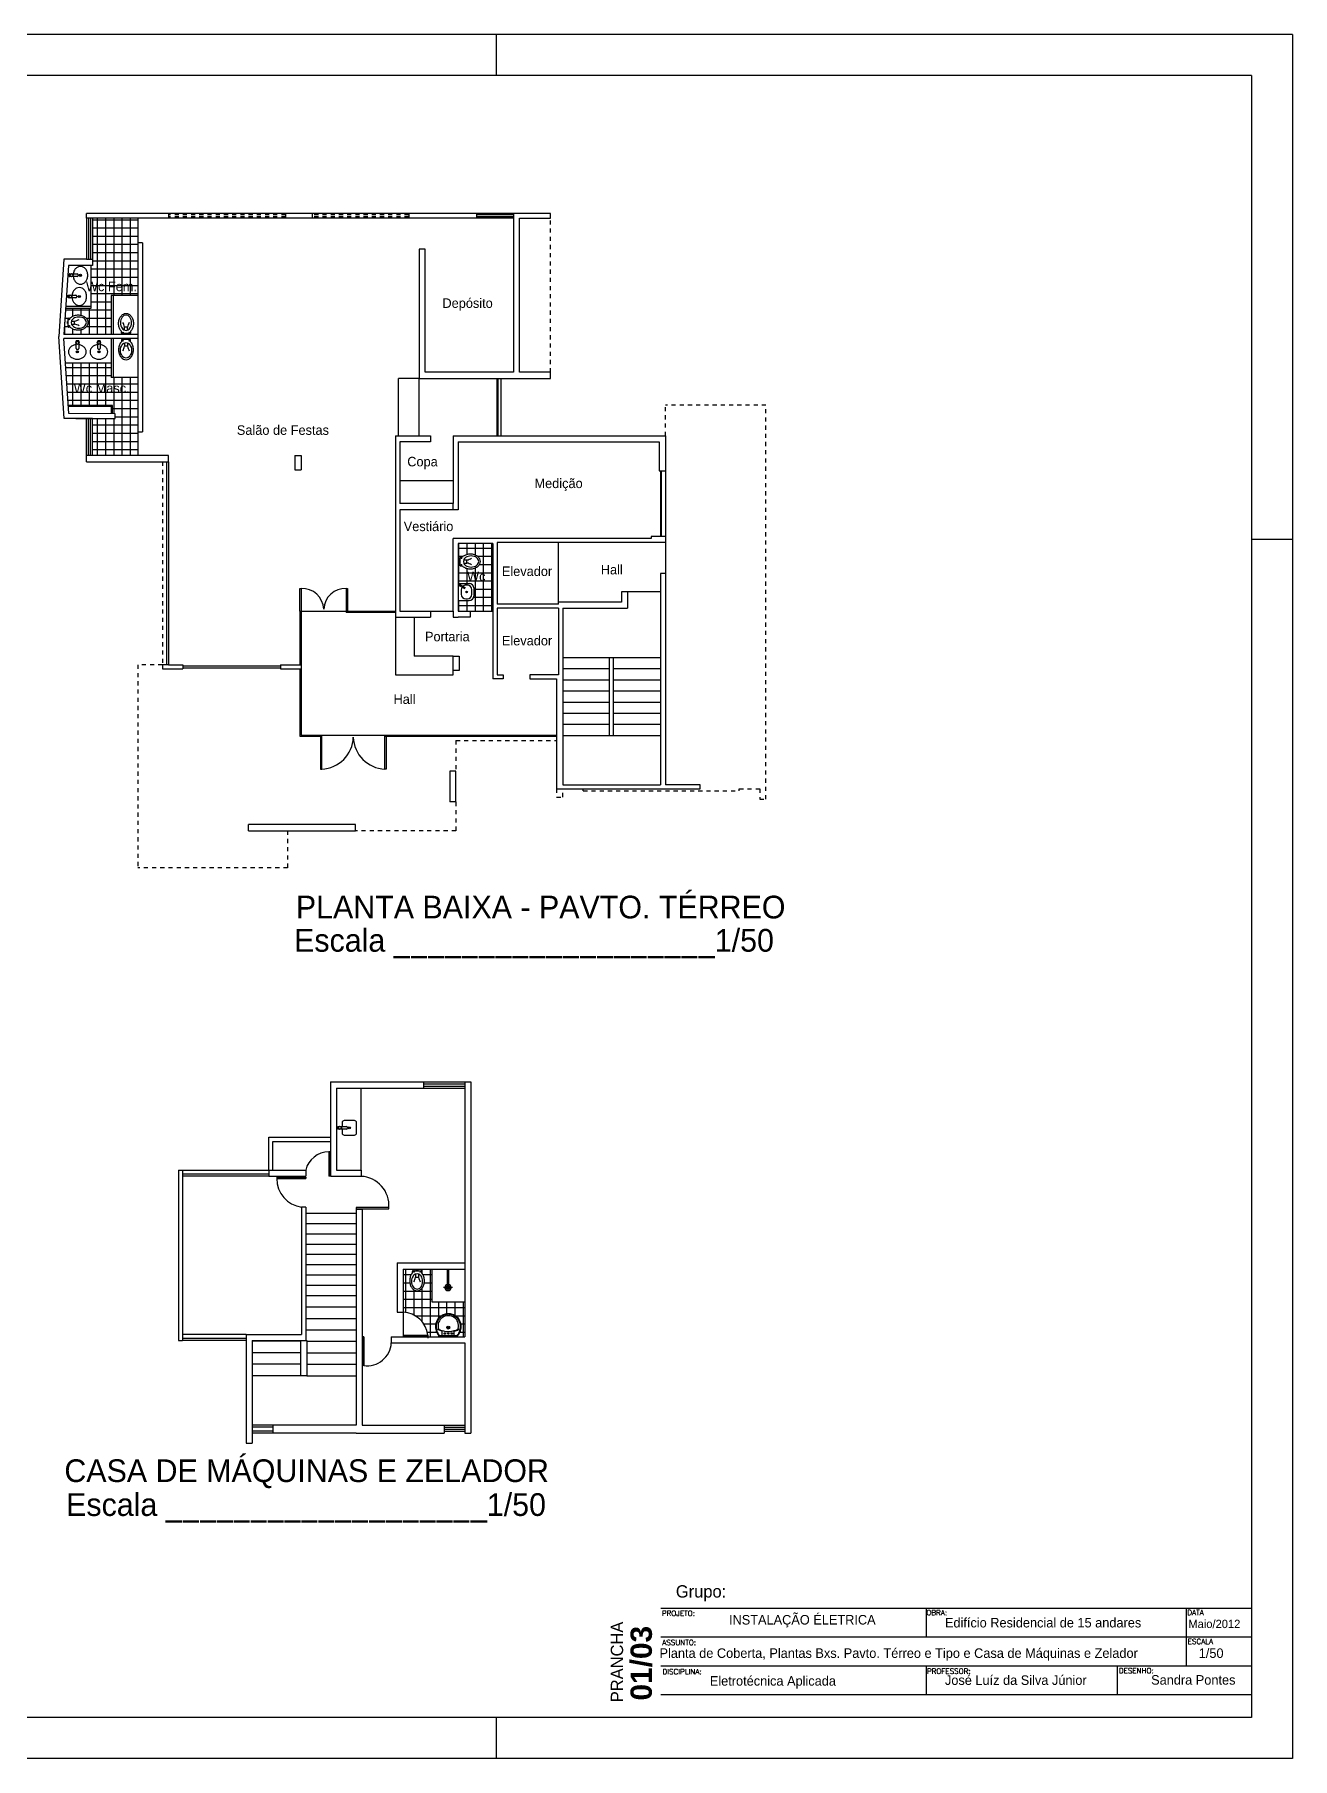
# Model space of a CAD drawing. Header units: millimetres. Extents: x 261 to 1016, y 850 to 1468.
# Drawn here: x 289.46 to 320.1, y 864.31 to 906.31 of the extents above; entities that cross this region are included whole.
import ezdxf

# ---------------------------------------------------------------- set-up
doc = ezdxf.new("R2010")
doc.units = ezdxf.units.MM
doc.linetypes.add('HIDDEN', pattern=[0.375, 0.25, -0.125])
for name, color, linetype in [('Alvenaria', 7, 'Continuous'), ('Esquadrias', 5, 'Continuous'), ('Paredebaix', 4, 'Continuous'), ('Piso', 1, 'Continuous'), ('Projeção', 8, 'HIDDEN'), ('Texto', 2, 'Continuous'), ('VISTAS', 2, 'Continuous')]:
    doc.layers.add(name, color=color, linetype=linetype)
doc.styles.add('BOLD', font='swissbo.ttf', dxfattribs={"height": 0.3})
doc.styles.add('sandra', font='stylu.ttf', dxfattribs={"height": 0.1})
doc.styles.add('STYLE3', font='', dxfattribs={"height": 0.25})
doc.styles.add('STYLE4', font='romans.shx')
doc.styles.get('STYLE3').set_extended_font_data('AvantGarde Bk BT')
pattern_1 = [(0, (0, 0), (0, 0.2), []), (90, (0, 0), (-0.2, 1e-17), [])]

# ---------------------------------------------------------------- blocks, each defined once
blk = doc.blocks.new('Chuv')
at = {"ltscale": 0.05}
for p, q in [((-0.11, 0.446), (0.116, 0.446)), ((-0.011, 0), (-0.011, 0.446)), ((0.003, 0.446), (0.003, 0.541)), ((0.016, 0.446), (0.016, 0))]:
    blk.add_line(p, q, dxfattribs=at)
for radius, start, end in [(0.076, 279.9358, 260.0642), (0.0459, 286.6015, 253.3985)]:
    blk.add_arc((0.003, 0.446), radius, start, end, dxfattribs=at)
blk = doc.blocks.new('Cuba04')
for p, q in [((0, 0.215), (0, 0)), ((0, 0), (0, -0.215)), ((0.015, 0.209), (0.015, 0)), ((0.015, 0), (0.015, -0.209))]:
    blk.add_line(p, q)
for points in [[(0.014, 0.209, 0.312247), (0.01, 0.211), (0.004, 0.211, 0.360966), (0.001, 0.209, 0.360966)], [(0.015, 0.153, 0.367407), (0.023, 0.146), (0.116, 0.146, 0.311092), (0.125, 0.152, -0.050109), (0.162, 0.247, -0.067138), (0.171, 0.259, -0.666643), (0.175, 0.258, -0.121666), (0.172, 0.245, 0.028058), (0.162, 0.223)], [(0.014, -0.209, -0.312247), (0.01, -0.211), (0.004, -0.211, -0.360966), (0.001, -0.209, -0.360966)], [(0.015, -0.153, -0.367407), (0.023, -0.146), (0.116, -0.146, -0.311092), (0.125, -0.152, 0.050109), (0.162, -0.247, 0.067138), (0.171, -0.259, 0.666643), (0.175, -0.258, 0.121666), (0.172, -0.245, -0.028058), (0.162, -0.223)]]:
    blk.add_lwpolyline(points, format="xyb")
at = {"linetype": 'HIDDEN'}
for centre in [(0.064, 0.085), (0.064, -0.085)]:
    blk.add_circle(centre, 0.0175, dxfattribs=at)
for centre, radius in [((0.064, 0), 0.0175), ((0.209, 0), 0.035), ((0.209, 0), 0.0225)]:
    blk.add_circle(centre, radius)
for centre, radius, start, end in [((0.014, 0.215), 0.0139, 129.795, 181.3171), ((0.242, -0.046), 0.36, 127.6904, 131.0859), ((0.029, 0.209), 0.0131, 122.708, 181.5236), ((0.242, -0.046), 0.36, 115.1787, 127.6904), ((0.242, -0.046), 0.345, 115.1843, 129.6394), ((0.237, -0.038), 0.351, 88.045, 114.919), ((0.237, -0.038), 0.336, 88.0537, 114.9132), ((0.607, 0.005), 0.493, 166.5423, 180.6201), ((0.607, -0.005), 0.493, 179.3799, 193.4577), ((0.65, 0.006), 0.534, 155.9584, 167.6707), ((0.191, 0.211), 0.0317, 102.0799, 156.7757), ((0.249, 0), 0.251, 66.6646, 104.9655), ((0.236, 0.004), 0.309, 39.318, 87.6532), ((0.236, 0.004), 0.294, 83.0697, 87.6432), ((0.23, -0.006), 0.304, 19.3169, 82.2893), ((0.247, -0.003), 0.254, 37.5645, 66.5271), ((0.251, 0.001), 0.249, 359.7398, 37.3561), ((0.23, -0.006), 0.319, 19.3052, 40.0611), ((0.24, 0), 0.293, 359.9071, 18.8196), ((0.24, 0), 0.308, 359.9071, 18.8317), ((0.24, 0), 0.308, 341.1683, 0.0929), ((0.014, -0.215), 0.0139, 178.6829, 230.205), ((0.242, 0.046), 0.36, 228.9141, 232.3096), ((0.029, -0.209), 0.0131, 178.4764, 237.292), ((0.242, 0.046), 0.345, 230.3606, 244.8157), ((0.242, 0.046), 0.36, 232.3096, 244.8213), ((0.237, 0.038), 0.351, 245.081, 271.955), ((0.237, 0.038), 0.336, 245.0868, 271.9463), ((0.65, -0.006), 0.534, 192.3293, 204.0416), ((0.191, -0.211), 0.0317, 203.2243, 257.9201), ((0.249, 0), 0.251, 255.0345, 293.3354), ((0.236, -0.004), 0.309, 272.3468, 320.682), ((0.236, -0.004), 0.294, 272.3568, 276.9303), ((0.23, 0.006), 0.304, 277.7107, 340.6831), ((0.247, 0.003), 0.254, 293.4729, 322.4355), ((0.251, -0.001), 0.249, 322.6439, 0.2602), ((0.23, 0.006), 0.319, 319.9389, 340.6948), ((0.24, 0), 0.293, 341.1804, 0.0929)]:
    blk.add_arc(centre, radius, start, end)
blk = doc.blocks.new('CUB1INOX')
for p, q in [((-0.195, 0.436), (-0.195, 0.186)), ((0.105, 0.486), (-0.145, 0.486)), ((0.155, 0.186), (0.155, 0.436)), ((-0.145, 0.136), (-0.052, 0.136)), ((-0.052, 0.106), (-0.052, 0.24)), ((-0.052, 0.032), (-0.052, 0.056)), ((0.008, 0.027), (-0.047, 0.027)), ((-0.026, 0.265), (-0.014, 0.265)), ((0.012, 0.24), (0.012, 0.106)), ((0.012, 0.136), (0.105, 0.136)), ((0.012, 0.056), (0.012, 0.032))]:
    blk.add_line(p, q)
for centre, radius in [((-0.02, 0.081), 0.0405), ((-0.02, 0.081), 0.032), ((-0.02, 0.311), 0.0271), ((-0.02, 0.311), 0.0171)]:
    blk.add_circle(centre, radius)
for centre, radius, start, end in [((-0.145, 0.436), 0.05, 90, 180), ((0.105, 0.436), 0.05, 0, 90), ((-0.145, 0.186), 0.05, 180, 270), ((-0.026, 0.24), 0.0257, 90, 180), ((-0.047, 0.032), 0.00428, 180, 270), ((-0.014, 0.24), 0.0257, 0, 90), ((0.008, 0.032), 0.00428, 270, 360), ((0.105, 0.186), 0.05, 270, 0)]:
    blk.add_arc(centre, radius, start, end)
blk = doc.blocks.new('Cuba')
for p, q in [((-0.034, -0.194), (-0.034, -0.083)), ((-0.034, -0.268), (-0.034, -0.244)), ((0.026, -0.273), (-0.029, -0.273)), ((-0.008, -0.057), (0.004, -0.057)), ((0.03, -0.083), (0.03, -0.194)), ((0.03, -0.244), (0.03, -0.268))]:
    blk.add_line(p, q)
for points in [[(0, 0.178, 0.081879), (-0.085, 0.164, 0.089991), (-0.154, 0.126, 0.104481), (-0.201, 0.066, 0.117689), (-0.217, 0, 0.117689), (-0.201, -0.066, 0.104481), (-0.154, -0.126, 0.089991), (-0.085, -0.164, 0.049962), (-0.034, -0.176, 0.081879)], [(0.03, -0.176, 0.053364), (0.085, -0.164, 0.089991), (0.154, -0.126, 0.104481), (0.201, -0.066, 0.117689), (0.217, 0, 0.117689), (0.201, 0.066, 0.104481), (0.154, 0.126, 0.089991), (0.085, 0.164, 0.081879), (0, 0.178, 0.081879)]]:
    blk.add_lwpolyline(points, format="xyb")
for centre, radius in [((0, 0), 0.0271), ((0, 0), 0.0171), ((-0.002, -0.219), 0.0405), ((-0.002, -0.219), 0.032)]:
    blk.add_circle(centre, radius)
for centre, radius, start, end in [((-0.008, -0.083), 0.0257, 90, 180), ((-0.029, -0.268), 0.00428, 180, 270), ((0.004, -0.083), 0.0257, 0, 90), ((0.026, -0.268), 0.00428, 270, 360)]:
    blk.add_arc(centre, radius, start, end)
blk = doc.blocks.new('cuba2')
for p, q in [((0, 0), (0, -0.257)), ((0, 0), (0.421, 0)), ((0.421, 0), (0.421, -0.257)), ((0.044, -0.176), (0.044, -0.214)), ((0.31, -0.368), (0.111, -0.368)), ((0.267, -0.065), (0.156, -0.065)), ((0.156, -0.325), (0.267, -0.325)), ((0.363, -0.032), (0.294, -0.143)), ((0.294, -0.143), (0.319, -0.158)), ((0.295, -0.141), (0.32, -0.157)), ((0.31, -0.117), (0.335, -0.133)), ((0.311, -0.115), (0.336, -0.131)), ((0.388, -0.048), (0.319, -0.158)), ((0.379, -0.214), (0.379, -0.176))]:
    blk.add_line(p, q)
for centre, radius in [((0.211, -0.195), 0.0179), ((0.211, -0.195), 0.0116), ((0.384, -0.028), 0.0103), ((0.384, -0.028), 0.00908)]:
    blk.add_circle(centre, radius)
for centre, radius, start, end in [((0.111, -0.257), 0.111, 180, 270), ((0.156, -0.176), 0.111, 90, 180), ((0.156, -0.214), 0.111, 180, 270), ((0.267, -0.176), 0.111, 55.504, 90), ((0.267, -0.214), 0.111, 270, 0), ((0.31, -0.257), 0.111, 270, 0), ((0.267, -0.176), 0.111, 0, 39.9361), ((0.384, -0.028), 0.0212, 160.1595, 199.8405), ((0.37, -0.007), 0.0147, 244.7598, 281.996), ((0.37, -0.048), 0.0147, 78.004, 115.2402), ((0.384, -0.028), 0.0212, 100.1595, 139.8405), ((0.359, -0.026), 0.0147, 18.004, 55.2402), ((0.359, -0.029), 0.0147, 304.7598, 341.996), ((0.384, -0.028), 0.0212, 220.1595, 259.8405), ((0.384, -0.028), 0.0171, 140.4376, 159.5624), ((0.384, -0.028), 0.0171, 200.4376, 219.5624), ((0.395, -0.006), 0.0147, 184.7598, 221.996), ((0.395, -0.05), 0.0147, 138.004, 175.2402), ((0.384, -0.028), 0.0171, 80.4376, 99.5624), ((0.384, -0.028), 0.0171, 260.4376, 279.5624), ((0.373, -0.006), 0.0147, 318.004, 355.2402), ((0.373, -0.05), 0.0147, 4.7598, 41.996), ((0.384, -0.028), 0.0212, 40.1595, 79.8405), ((0.384, -0.028), 0.0212, 280.1595, 319.8405), ((0.408, -0.026), 0.0147, 124.7598, 161.996), ((0.397, -0.007), 0.0147, 258.004, 295.2402), ((0.397, -0.048), 0.0147, 64.7598, 101.996), ((0.408, -0.029), 0.0147, 198.004, 235.2402), ((0.384, -0.028), 0.0171, 20.4376, 39.5624), ((0.384, -0.028), 0.0171, 320.4376, 339.5624), ((0.384, -0.028), 0.0212, 340.1595, 19.8405)]:
    blk.add_arc(centre, radius, start, end)

msp = doc.modelspace()

# ---------------------------------------------------------------- hatches: boundary and pattern name
at = {"layer": 'Piso'}
h = msp.add_hatch(dxfattribs=at)
h.set_pattern_fill('_USER,_O', color=256, scale=0.2, double=1, pattern_type=0)
h.set_pattern_definition(pattern_1)
h.paths.add_polyline_path([(290.838, 899.684), (290.838, 899.634), (290.221, 899.634), (290.181, 899.004), (291.327, 899.004), (291.327, 899.954), (291.377, 899.954), (291.977, 899.954), (291.977, 901.234), (291.977, 901.834), (290.877, 901.834), (290.877, 900.834), (290.877, 900.684), (290.838, 900.684)])
h.paths.add_polyline_path([(290.699, 899.421, -0.106347), (290.753, 899.359, -0.129052), (290.771, 899.293, -0.129052), (290.753, 899.228, -0.106347), (290.699, 899.166, -0.084756), (290.622, 899.128, -0.073988), (290.526, 899.113, -0.073988), (290.429, 899.128, -0.084756), (290.352, 899.166, -0.035259), (290.332, 899.184, 0.085706), (290.297, 899.182, -0.167003), (290.281, 899.192), (290.281, 899.269), (290.269, 899.269), (290.269, 899.267), (290.267, 899.267), (290.267, 899.293), (290.267, 899.32), (290.269, 899.32), (290.269, 899.318), (290.281, 899.318), (290.281, 899.395, -0.167003), (290.297, 899.405, 0.085706), (290.332, 899.403, -0.035259), (290.352, 899.421, -0.084756), (290.429, 899.459, -0.073988), (290.526, 899.473, -0.073988), (290.622, 899.459, -0.084756)], flags=16)
h.paths.add_polyline_path([(290.675, 899.39, -0.106525), (290.716, 899.343), (290.73, 899.294), (290.716, 899.244, -0.106525), (290.675, 899.198, -0.083995), (290.616, 899.169, -0.072933), (290.542, 899.158, -0.072933), (290.468, 899.169, -0.083995), (290.409, 899.198, -0.106525), (290.368, 899.244), (290.354, 899.294), (290.368, 899.343, -0.106525), (290.409, 899.39, -0.083995), (290.468, 899.419, -0.072933), (290.542, 899.43, -0.072933), (290.616, 899.419, -0.083995)], flags=0)
h.paths.add_polyline_path([(290.298, 899.372, -1), (290.315, 899.372, -1)], flags=0)
h.paths.add_polyline_path([(290.298, 899.215, -1), (290.315, 899.215, -1)], flags=0)
h.paths.add_polyline_path([(290.658, 899.992), (292.083, 899.992), (292.083, 900.35), (290.658, 900.35)], flags=9)
h = msp.add_hatch(dxfattribs=at)
h.set_pattern_fill('_USER,_O', color=256, scale=0.2, double=1, pattern_type=0)
h.set_pattern_definition(pattern_1)
h.paths.add_polyline_path([(291.977, 897.954), (291.377, 897.954), (291.327, 897.954), (291.327, 898.304), (290.219, 898.304), (290.285, 897.275), (291.365, 897.275), (291.365, 897.075), (291.427, 897.074), (291.427, 896.954), (290.877, 896.954), (290.877, 896.054), (291.977, 896.054), (291.977, 896.634)])
h.paths.add_polyline_path([(290.359, 897.512), (291.978, 897.512), (291.978, 897.87), (290.359, 897.87)], flags=9)
h = msp.add_hatch(dxfattribs=at)
h.set_pattern_fill('_USER,_O', color=256, scale=0.2, double=1, pattern_type=0)
h.set_pattern_definition(pattern_1)
h.paths.add_polyline_path([(300.627, 893.914), (299.777, 893.914), (299.777, 892.264), (300.077, 892.264), (300.627, 892.264)])
h.paths.add_polyline_path([(300.16, 892.828), (300.16, 892.63, -0.414214), (300.049, 892.519), (299.792, 892.519), (299.792, 892.94), (300.049, 892.94, -0.414214)], flags=16)
h.paths.add_polyline_path([(300.175, 893.307, -0.073988), (300.078, 893.293, -0.073988), (299.982, 893.307, -0.084756), (299.905, 893.345, -0.035259), (299.884, 893.363, 0.085706), (299.849, 893.361, -0.167003), (299.833, 893.371), (299.833, 893.448), (299.821, 893.448), (299.821, 893.446), (299.82, 893.446), (299.82, 893.473), (299.82, 893.499), (299.821, 893.499), (299.821, 893.497), (299.833, 893.497), (299.833, 893.574, -0.167003), (299.849, 893.584, 0.085706), (299.884, 893.582, -0.035259), (299.905, 893.6, -0.084756), (299.982, 893.638, -0.073988), (300.078, 893.653, -0.073988), (300.175, 893.638, -0.084756), (300.252, 893.6, -0.106347), (300.306, 893.538, -0.129052), (300.323, 893.473, -0.129052), (300.306, 893.407, -0.106347), (300.252, 893.345, -0.084756)], flags=16)
h.paths.add_polyline_path([(300.117, 892.786), (300.117, 892.674, -0.414214), (300.005, 892.563), (299.968, 892.563, -0.414214), (299.857, 892.674), (299.857, 892.786, -0.151664), (299.876, 892.849), (299.824, 892.882, -0.145264), (299.812, 892.882, 0.069298), (299.813, 892.886, -0.083642), (299.809, 892.889, 0.069298), (299.806, 892.886, -0.174892), (299.799, 892.898, 0.069298), (299.803, 892.899, -0.083642), (299.803, 892.905, 0.069298), (299.799, 892.906, -0.174892), (299.806, 892.918, 0.069298), (299.809, 892.915, -0.083642), (299.813, 892.918, 0.069298), (299.812, 892.922, -0.174892), (299.827, 892.922, 0.069298), (299.825, 892.918, -0.083642), (299.83, 892.915, 0.069298), (299.833, 892.918, -0.164614), (299.84, 892.907), (299.897, 892.871, -0.176039), (299.968, 892.897), (300.005, 892.897, -0.414214)], flags=0)
h.paths.add_polyline_path([(300.169, 893.348, -0.072933), (300.095, 893.337, -0.072933), (300.02, 893.348, -0.083995), (299.962, 893.377, -0.106525), (299.92, 893.423), (299.907, 893.473), (299.92, 893.522, -0.106525), (299.962, 893.569, -0.083995), (300.02, 893.598, -0.072933), (300.095, 893.609, -0.072933), (300.169, 893.598, -0.083995), (300.227, 893.569, -0.106525), (300.269, 893.522), (300.282, 893.473), (300.269, 893.423, -0.106525), (300.227, 893.377, -0.083995)], flags=0)
h.paths.add_polyline_path([(300.005, 892.729, -1), (299.969, 892.729, -1)], flags=0)
h.paths.add_polyline_path([(299.998, 892.729, -1), (299.975, 892.729, -1)], flags=0)
h.paths.add_polyline_path([(299.836, 892.899, 0.083642), (299.836, 892.905, 0.094024), (299.832, 892.902, 0.094024)], flags=0)
h.paths.add_polyline_path([(299.83, 892.889, -0.083642), (299.825, 892.886, -0.094024), (299.826, 892.892, -0.094024)], flags=0)
h.paths.add_polyline_path([(299.83, 892.902, -1), (299.809, 892.902, -1)], flags=0)
h.paths.add_polyline_path([(299.851, 893.394, -1), (299.867, 893.394, -1)], flags=0)
h.paths.add_polyline_path([(299.851, 893.551, -1), (299.867, 893.551, -1)], flags=0)
h.paths.add_polyline_path([(299.938, 892.929), (300.519, 892.929), (300.519, 893.287), (299.938, 893.287)], flags=24)
h = msp.add_hatch(dxfattribs=at)
h.set_pattern_fill('_USER,_O', color=256, scale=0.2, double=1, pattern_type=0)
h.set_pattern_definition([(0, (-251.0923, 158.09923), (0, 0.2), []), (90, (-251.0923, 158.09923), (-0.2, 1e-17), [])])
h.paths.add_polyline_path([(299.943, 875.435), (299.143, 875.435), (299.143, 876.235), (298.443, 876.235), (298.443, 875.185, -0.360812), (299.043, 874.625), (299.043, 874.595), (299.043, 874.585), (299.943, 874.585)])
h.paths.add_polyline_path([(299.34, 875.075, -0.090813), (299.44, 875.132, -0.082763), (299.54, 875.149, -0.082763), (299.64, 875.132, -0.090813), (299.74, 875.075, -0.214086), (299.853, 874.849, -0.1178), (299.821, 874.689, -0.054647), (299.78, 874.622, -0.014816), (299.766, 874.605, -0.228673), (299.755, 874.6), (299.54, 874.6), (299.325, 874.6, -0.228673), (299.314, 874.605, -0.014816), (299.301, 874.622, -0.054647), (299.26, 874.689, -0.1178), (299.227, 874.849, -0.214086)], flags=16)
h.paths.add_polyline_path([(299.385, 874.616, 0.07402), (299.387, 874.616)], flags=0)
h.paths.add_polyline_path([(299.445, 875.118, -0.08273), (299.54, 875.134, -0.08273), (299.635, 875.118, -0.281899), (299.836, 874.871, -0.019958), (299.838, 874.848, -0.117736), (299.807, 874.695, -0.063156), (299.761, 874.622, -0.262418), (299.749, 874.616), (299.696, 874.616, -0.462622), (299.686, 874.624), (299.686, 874.715, -0.359668), (299.694, 874.725, 0.049485), (299.788, 874.762, 0.067138), (299.8, 874.771, 0.666643), (299.798, 874.775, 0.102391), (299.787, 874.772, -0.030517), (299.764, 874.762, -0.051149), (299.66, 874.728, -0.061504), (299.54, 874.715, -0.061504), (299.42, 874.728, -0.051149), (299.317, 874.762, -0.243292), (299.298, 874.785, -0.168693), (299.31, 874.949, -0.12705), (299.388, 875.049, -0.165622), (299.54, 875.1, -0.165622), (299.692, 875.049, -0.12705), (299.77, 874.949, -0.168693), (299.782, 874.785, -0.243292), (299.764, 874.762, 0.028058), (299.785, 874.772, -0.121252), (299.798, 874.775, -0.721579), (299.799, 874.77, -0.068983), (299.787, 874.762, -0.049739), (299.693, 874.725, 0.311092), (299.686, 874.716), (299.686, 874.624, 0.367407), (299.693, 874.616), (299.75, 874.616, 0.182461), (299.758, 874.619, 0.065538), (299.807, 874.695, 0.117736), (299.838, 874.848, 0.019958), (299.836, 874.871, 0.281899), (299.635, 875.118, 0.08273), (299.54, 875.134, 0.08273), (299.445, 875.118, 0.281899), (299.244, 874.871, 0.019958), (299.242, 874.848, 0.117736), (299.273, 874.695, 0.065538), (299.322, 874.619, -0.062943), (299.32, 874.622, -0.063156), (299.273, 874.695, -0.117736), (299.242, 874.848, -0.019958), (299.244, 874.871, -0.281899)], flags=0)
h.paths.add_polyline_path([(298.78, 875.705, -0.129052), (298.714, 875.723, -0.106347), (298.652, 875.777, -0.084756), (298.614, 875.854, -0.073988), (298.6, 875.95, -0.073988), (298.614, 876.047, -0.084756), (298.652, 876.124, -0.035259), (298.67, 876.144, 0.085706), (298.668, 876.179, -0.167003), (298.678, 876.195), (298.755, 876.195), (298.755, 876.207), (298.753, 876.207), (298.753, 876.209), (298.78, 876.209), (298.807, 876.209), (298.807, 876.207), (298.804, 876.207), (298.804, 876.195), (298.882, 876.195, -0.167003), (298.891, 876.179, 0.085706), (298.889, 876.144, -0.035259), (298.907, 876.124, -0.084756), (298.945, 876.047, -0.073988), (298.96, 875.95, -0.073988), (298.945, 875.854, -0.084756), (298.907, 875.777, -0.106347), (298.846, 875.723, -0.129052)], flags=16)
h.paths.add_polyline_path([(298.78, 875.746), (298.731, 875.76, -0.106525), (298.684, 875.801, -0.083995), (298.655, 875.86, -0.072933), (298.644, 875.934, -0.072933), (298.655, 876.008, -0.083995), (298.684, 876.067, -0.106525), (298.731, 876.108), (298.78, 876.122), (298.83, 876.108, -0.106525), (298.876, 876.067, -0.083995), (298.905, 876.008, -0.072933), (298.916, 875.934, -0.072933), (298.905, 875.86, -0.083995), (298.876, 875.801, -0.106525), (298.83, 875.76)], flags=0)
h.paths.add_polyline_path([(299.575, 874.81, -1), (299.505, 874.81, -1)], flags=0)
h.paths.add_polyline_path([(299.563, 874.81, -1), (299.518, 874.81, -1)], flags=0)
h.paths.add_polyline_path([(299.332, 874.614, 0.312247), (299.329, 874.61), (299.329, 874.61, -0.333333)], flags=0)
h.paths.add_polyline_path([(299.473, 874.665, -1), (299.438, 874.665, -1)], flags=0)
h.paths.add_polyline_path([(299.558, 874.665, -1), (299.523, 874.665, -1)], flags=0)
h.paths.add_polyline_path([(299.643, 874.665, -1), (299.608, 874.665, -1)], flags=0)
h.paths.add_polyline_path([(298.85, 876.169, -1), (298.866, 876.169, -1)], flags=0)
h.paths.add_polyline_path([(298.693, 876.169, -1), (298.71, 876.169, -1)], flags=0)
h.paths.add_polyline_path([(299.752, 874.61, 0.019099), (299.752, 874.61)], flags=0)

# ---------------------------------------------------------------- linework, layer by layer
at = {"layer": 'Alvenaria'}
for p, q in [((319.099, 905.312), (263.199, 905.312)), ((319.099, 905.312), (319.099, 865.312)), ((292.727, 901.954), (290.727, 901.954)), ((290.727, 901.834), (290.727, 901.954)), ((292.727, 901.834), (290.727, 901.834)), ((295.577, 901.954), (292.727, 901.954)), ((295.577, 901.834), (292.727, 901.834)), ((296.227, 901.954), (295.577, 901.954)), ((296.227, 901.834), (295.577, 901.834)), ((298.577, 901.954), (296.227, 901.954)), ((298.577, 901.834), (296.227, 901.834)), ((300.227, 901.954), (298.577, 901.954)), ((300.227, 901.834), (298.577, 901.834)), ((300.227, 901.954), (300.227, 901.834)), ((302.027, 901.954), (301.127, 901.954)), ((301.127, 901.954), (301.127, 898.084)), ((301.277, 898.084), (301.277, 901.834)), ((301.277, 901.834), (302.027, 901.834)), ((302.027, 901.834), (302.027, 901.954)), ((292.097, 901.234), (291.977, 901.234)), ((291.977, 901.234), (291.977, 896.634)), ((292.097, 901.234), (292.097, 896.634)), ((298.977, 901.084), (298.827, 901.084)), ((298.827, 901.084), (298.827, 897.934)), ((298.977, 898.084), (298.977, 901.084)), ((290.177, 900.834), (290.057, 898.954)), ((290.727, 900.834), (290.177, 900.834)), ((290.288, 900.684), (290.181, 899.004)), ((290.877, 900.684), (290.288, 900.684)), ((290.727, 900.834), (290.877, 900.834)), ((290.877, 900.834), (290.877, 900.684)), ((290.838, 899.684), (290.224, 899.684)), ((290.838, 899.684), (290.838, 899.634)), ((291.327, 899.954), (291.327, 899.004)), ((291.377, 899.954), (291.327, 899.954)), ((291.377, 899.954), (291.377, 899.004)), ((290.838, 899.634), (290.221, 899.634)), ((290.185, 896.954), (290.057, 898.954)), ((291.977, 899.004), (290.181, 899.004)), ((291.977, 898.904), (290.181, 898.904)), ((290.297, 897.082), (290.181, 898.904)), ((291.327, 898.904), (291.327, 897.954)), ((291.377, 898.904), (291.377, 897.954)), ((301.127, 898.084), (298.977, 898.084)), ((302.027, 898.084), (301.277, 898.084)), ((302.027, 897.934), (302.027, 898.084)), ((291.377, 897.954), (291.327, 897.954)), ((298.827, 897.934), (302.027, 897.934)), ((290.727, 896.954), (290.185, 896.954)), ((291.427, 897.074), (290.297, 897.082)), ((290.467, 896.954), (290.877, 896.954)), ((290.877, 896.954), (290.727, 896.954)), ((290.877, 896.954), (291.427, 896.954)), ((291.427, 896.954), (291.427, 897.074)), ((291.977, 896.634), (292.097, 896.634)), ((298.257, 896.534), (299.107, 896.534)), ((298.257, 896.534), (298.257, 892.114)), ((299.107, 896.384), (298.357, 896.384)), ((298.357, 896.384), (298.357, 894.884)), ((299.107, 896.534), (299.107, 896.384)), ((299.657, 896.534), (299.657, 894.884)), ((299.657, 896.534), (304.827, 896.534)), ((299.777, 896.384), (299.777, 894.734)), ((299.777, 896.384), (304.677, 896.384)), ((304.677, 896.384), (304.677, 895.684)), ((304.827, 896.534), (304.827, 895.684)), ((290.727, 895.904), (290.727, 896.054)), ((290.877, 896.054), (290.727, 896.054)), ((290.727, 895.904), (292.727, 895.904)), ((291.977, 896.054), (290.877, 896.054)), ((292.727, 896.054), (291.977, 896.054)), ((292.727, 895.904), (292.727, 896.054)), ((295.807, 896.054), (295.957, 896.054)), ((295.807, 896.054), (295.807, 895.704)), ((295.957, 896.054), (295.957, 895.704)), ((295.807, 895.704), (295.957, 895.704)), ((304.677, 895.684), (304.827, 895.684)), ((299.657, 894.884), (298.357, 894.884)), ((299.777, 894.734), (298.357, 894.734)), ((298.357, 894.734), (298.357, 892.264)), ((299.657, 894.734), (299.657, 894.884)), ((304.477, 894.034), (299.657, 894.034)), ((299.657, 892.264), (299.657, 894.034)), ((299.777, 893.914), (299.777, 892.264)), ((300.627, 893.914), (299.777, 893.914)), ((300.627, 893.914), (300.627, 890.614)), ((304.827, 893.934), (300.727, 893.934)), ((300.727, 893.934), (300.727, 892.434)), ((302.227, 892.484), (302.227, 893.934)), ((304.827, 894.084), (304.477, 894.084)), ((304.477, 894.084), (304.477, 894.034)), ((304.827, 894.084), (304.827, 893.934)), ((304.827, 893.184), (304.707, 893.184)), ((304.707, 893.184), (304.707, 891.584)), ((304.827, 893.184), (304.827, 891.584)), ((303.907, 892.734), (303.757, 892.734)), ((303.757, 892.734), (303.757, 892.484)), ((304.707, 892.734), (303.907, 892.734)), ((303.907, 892.734), (303.907, 892.334)), ((295.927, 892.264), (295.927, 890.954)), ((295.927, 892.264), (295.957, 892.264)), ((295.957, 892.264), (295.957, 892.234)), ((295.957, 892.234), (295.957, 889.244)), ((297.057, 892.264), (297.057, 892.234)), ((297.057, 892.264), (298.257, 892.264)), ((298.257, 892.234), (297.057, 892.234)), ((298.257, 892.114), (299.107, 892.114)), ((298.357, 892.264), (299.107, 892.264)), ((299.107, 892.264), (299.107, 892.114)), ((299.107, 892.264), (299.657, 892.264)), ((299.657, 892.264), (299.657, 892.114)), ((299.657, 892.114), (299.777, 892.114)), ((299.777, 892.264), (300.077, 892.264)), ((300.077, 892.114), (299.777, 892.114)), ((300.077, 892.264), (300.077, 892.114)), ((302.227, 892.434), (300.727, 892.434)), ((302.227, 892.334), (300.727, 892.334)), ((300.727, 892.334), (300.727, 890.714)), ((303.757, 892.484), (302.227, 892.484)), ((302.227, 892.434), (302.227, 892.484)), ((302.227, 892.334), (302.227, 890.714)), ((302.327, 892.334), (303.907, 892.334)), ((302.327, 892.334), (302.327, 888.034)), ((304.707, 891.584), (304.707, 888.034)), ((304.827, 891.584), (304.827, 888.034)), ((292.727, 890.954), (292.577, 890.954)), ((292.577, 890.954), (292.577, 890.854)), ((292.577, 890.854), (293.077, 890.854)), ((292.727, 890.954), (293.077, 890.954)), ((293.077, 890.954), (293.077, 890.854)), ((295.457, 890.954), (295.457, 890.854)), ((295.457, 890.954), (295.957, 890.954)), ((295.457, 890.854), (295.957, 890.854)), ((295.927, 890.854), (295.927, 889.214)), ((299.657, 891.164), (299.807, 891.164)), ((299.657, 890.814), (299.657, 891.164)), ((299.807, 891.164), (299.807, 890.814)), ((302.327, 891.134), (303.467, 891.134)), ((302.327, 890.863), (303.467, 890.863)), ((303.467, 889.234), (303.467, 891.134)), ((303.467, 891.134), (303.567, 891.134)), ((303.567, 889.234), (303.567, 891.134)), ((303.567, 891.134), (304.707, 891.134)), ((303.567, 890.863), (304.707, 890.863)), ((299.807, 890.814), (299.657, 890.814)), ((300.877, 890.614), (300.627, 890.614)), ((300.727, 890.714), (300.877, 890.714)), ((300.877, 890.714), (300.877, 890.614)), ((302.227, 890.714), (301.527, 890.714)), ((301.527, 890.714), (301.527, 890.614)), ((301.527, 890.614), (302.177, 890.614)), ((302.177, 890.614), (302.177, 887.934)), ((302.327, 890.591), (303.467, 890.591)), ((303.567, 890.591), (304.707, 890.591)), ((302.327, 890.32), (303.467, 890.32)), ((302.327, 890.048), (303.467, 890.048)), ((303.567, 890.32), (304.707, 890.32)), ((303.567, 890.048), (304.707, 890.048)), ((302.327, 889.777), (303.467, 889.777)), ((303.567, 889.777), (304.707, 889.777)), ((295.927, 889.214), (296.427, 889.214)), ((295.957, 889.244), (296.427, 889.244)), ((296.427, 889.214), (296.427, 889.244)), ((296.427, 889.244), (296.427, 889.244)), ((298.027, 889.214), (298.027, 889.244)), ((298.027, 889.244), (302.177, 889.244)), ((298.027, 889.214), (302.177, 889.214)), ((302.327, 889.506), (303.467, 889.506)), ((302.327, 889.234), (303.467, 889.234)), ((303.467, 889.234), (303.567, 889.234)), ((303.567, 889.506), (304.707, 889.506)), ((303.567, 889.234), (304.707, 889.234)), ((299.727, 888.364), (299.577, 888.364)), ((299.577, 888.364), (299.577, 887.614)), ((299.727, 887.614), (299.727, 888.364)), ((302.177, 887.934), (305.677, 887.934)), ((302.327, 888.034), (304.707, 888.034)), ((305.677, 888.034), (304.827, 888.034)), ((305.677, 887.934), (305.677, 888.034)), ((299.727, 887.614), (299.577, 887.614)), ((297.277, 887.064), (294.677, 887.064)), ((294.677, 886.914), (294.677, 887.064)), ((297.277, 886.914), (297.277, 887.064)), ((294.677, 886.914), (297.277, 886.914)), ((296.668, 880.795), (296.668, 878.495)), ((296.668, 880.795), (298.943, 880.795)), ((298.943, 880.645), (298.943, 880.795)), ((299.943, 880.795), (299.943, 874.585)), ((299.943, 880.795), (300.093, 880.795)), ((300.093, 880.795), (300.093, 872.235)), ((296.818, 880.645), (296.818, 878.645)), ((296.818, 880.645), (298.943, 880.645)), ((292.968, 878.645), (292.968, 874.495)), ((292.968, 878.645), (293.068, 878.645)), ((293.068, 878.645), (293.068, 874.495)), ((295.168, 878.645), (296.068, 878.645)), ((295.168, 878.645), (295.168, 878.495)), ((296.068, 878.645), (296.068, 878.495)), ((296.818, 878.645), (297.418, 878.645)), ((297.418, 878.645), (297.418, 878.495)), ((295.168, 878.495), (296.068, 878.495)), ((296.668, 878.495), (297.418, 878.495)), ((295.968, 877.745), (295.968, 874.645)), ((296.068, 877.745), (295.968, 877.745)), ((296.068, 877.745), (296.068, 874.495)), ((297.293, 877.695), (297.293, 872.435)), ((297.293, 877.695), (297.443, 877.695)), ((297.443, 877.695), (297.443, 872.435)), ((298.293, 876.385), (299.943, 876.385)), ((298.293, 876.385), (298.293, 875.185)), ((298.443, 876.235), (299.943, 876.235)), ((298.443, 876.235), (298.443, 875.185)), ((298.293, 875.185), (298.443, 875.185)), ((292.968, 874.495), (293.068, 874.495)), ((294.618, 874.645), (295.968, 874.645)), ((294.618, 874.645), (294.618, 871.995)), ((294.768, 874.495), (296.093, 874.495)), ((294.768, 874.495), (294.768, 871.995)), ((295.943, 874.495), (295.943, 873.635)), ((296.093, 874.495), (296.093, 873.635)), ((298.153, 874.585), (298.153, 874.435)), ((298.153, 874.585), (299.943, 874.585)), ((298.153, 874.435), (299.943, 874.435)), ((299.943, 874.435), (299.943, 872.235)), ((296.093, 873.635), (295.943, 873.635)), ((297.293, 872.435), (295.268, 872.435)), ((295.268, 872.435), (295.268, 872.235)), ((297.443, 872.435), (299.443, 872.435)), ((299.443, 872.435), (299.443, 872.235)), ((294.618, 871.995), (294.768, 871.995)), ((297.293, 872.235), (295.268, 872.235)), ((297.293, 872.235), (299.443, 872.235)), ((299.943, 872.235), (300.093, 872.235)), ((319.099, 865.312), (263.199, 865.312))]:
    msp.add_line(p, q, dxfattribs=at)
at = {"layer": 'Esquadrias'}
for p, q in [((290.777, 901.834), (290.777, 900.834)), ((290.827, 901.834), (290.827, 900.834)), ((301.127, 901.919), (300.227, 901.919)), ((301.127, 901.869), (300.227, 901.869)), ((290.777, 896.054), (290.777, 896.954)), ((290.827, 896.054), (290.827, 896.954)), ((295.927, 892.264), (295.927, 892.814)), ((295.927, 892.814), (295.957, 892.814)), ((295.957, 892.814), (295.957, 892.264)), ((297.057, 892.814), (297.057, 892.264)), ((297.057, 892.814), (297.087, 892.814)), ((297.087, 892.814), (297.087, 892.264)), ((296.427, 889.214), (296.427, 888.414)), ((296.457, 889.214), (296.427, 889.214)), ((296.457, 888.414), (296.457, 889.214)), ((297.997, 888.414), (297.997, 889.214)), ((297.997, 889.214), (298.027, 889.214)), ((298.027, 889.214), (298.027, 888.414)), ((296.427, 888.414), (296.457, 888.414)), ((298.027, 888.414), (297.997, 888.414)), ((298.943, 880.745), (299.943, 880.745)), ((297.418, 878.645), (297.418, 880.645)), ((298.943, 880.695), (299.943, 880.695)), ((296.628, 879.095), (296.628, 878.495)), ((296.658, 879.095), (296.628, 879.095)), ((296.658, 879.095), (296.658, 878.495)), ((295.368, 878.475), (296.068, 878.475)), ((295.368, 878.475), (295.368, 878.445)), ((295.368, 878.445), (296.068, 878.445)), ((296.068, 878.475), (296.068, 878.445)), ((296.658, 878.495), (296.628, 878.495)), ((298.093, 877.735), (297.293, 877.735)), ((297.293, 877.735), (297.293, 877.705)), ((297.293, 877.705), (298.093, 877.705)), ((298.093, 877.705), (298.093, 877.735)), ((297.483, 874.585), (297.453, 874.585)), ((297.453, 874.585), (297.453, 873.885)), ((297.483, 874.585), (297.483, 873.885)), ((298.443, 874.625), (298.443, 874.595)), ((298.443, 874.625), (299.043, 874.625)), ((298.443, 874.595), (299.043, 874.595)), ((299.043, 874.625), (299.043, 874.595)), ((297.483, 873.885), (297.453, 873.885)), ((295.268, 872.385), (294.768, 872.385)), ((299.443, 872.385), (299.943, 872.385)), ((295.268, 872.285), (294.768, 872.285)), ((299.443, 872.335), (299.943, 872.335)), ((304.72, 867.973), (311.175, 867.973)), ((311.175, 867.973), (319.099, 867.973)), ((311.175, 867.973), (311.175, 867.273)), ((317.508, 867.973), (317.508, 866.573)), ((304.72, 867.273), (319.099, 867.273)), ((304.72, 866.573), (319.099, 866.573)), ((311.175, 866.573), (311.175, 865.873)), ((315.83, 866.573), (315.83, 865.873)), ((304.72, 865.873), (319.099, 865.873))]:
    msp.add_line(p, q, dxfattribs=at)
at = {"layer": 'Paredebaix'}
for p, q in [((320.099, 906.312), (260.699, 906.312)), ((300.709, 906.312), (300.709, 905.312)), ((320.099, 906.312), (320.099, 864.312)), ((290.727, 901.834), (290.727, 900.834)), ((290.877, 901.834), (290.877, 900.834)), ((301.127, 901.954), (300.227, 901.954)), ((301.127, 901.834), (300.227, 901.834)), ((290.838, 900.684), (290.838, 899.684)), ((290.267, 899.32), (290.269, 899.32)), ((290.267, 899.293), (290.267, 899.32)), ((290.267, 899.267), (290.267, 899.293)), ((290.269, 899.267), (290.267, 899.267)), ((290.269, 899.32), (290.269, 899.293)), ((290.281, 899.318), (290.269, 899.318)), ((290.269, 899.293), (290.269, 899.267)), ((290.281, 899.269), (290.269, 899.269)), ((290.281, 899.192), (290.281, 899.395)), ((290.368, 899.343), (290.354, 899.294)), ((290.354, 899.294), (290.368, 899.244)), ((290.364, 899.331), (290.438, 899.331)), ((290.364, 899.256), (290.438, 899.256)), ((290.438, 899.256), (290.438, 899.331)), ((290.73, 899.294), (290.716, 899.343)), ((290.716, 899.244), (290.73, 899.294)), ((291.668, 899.027), (291.668, 899.015)), ((291.668, 898.877), (291.668, 898.89)), ((291.717, 899.027), (291.717, 899.015)), ((291.717, 898.877), (291.717, 898.89)), ((291.327, 898.304), (290.219, 898.304)), ((300.727, 896.534), (300.727, 897.934)), ((300.757, 896.534), (300.757, 897.934)), ((291.365, 897.275), (290.285, 897.275)), ((291.335, 897.245), (290.285, 897.245)), ((291.335, 897.075), (291.335, 897.245)), ((291.365, 897.075), (291.365, 897.275)), ((290.727, 896.054), (290.727, 896.954)), ((290.877, 896.054), (290.877, 896.954)), ((292.677, 895.904), (292.677, 890.954)), ((292.727, 895.904), (292.727, 890.954)), ((304.707, 895.684), (304.707, 894.084)), ((304.727, 895.684), (304.727, 894.084)), ((299.657, 895.434), (298.357, 895.434)), ((320.099, 894.012), (319.099, 894.012)), ((299.82, 893.499), (299.821, 893.499)), ((299.82, 893.473), (299.82, 893.499)), ((299.82, 893.446), (299.82, 893.473)), ((299.821, 893.446), (299.82, 893.446)), ((299.821, 893.499), (299.821, 893.473)), ((299.834, 893.497), (299.821, 893.497)), ((299.821, 893.473), (299.821, 893.446)), ((299.834, 893.448), (299.821, 893.448)), ((299.833, 893.371), (299.833, 893.574)), ((299.92, 893.522), (299.907, 893.473)), ((299.907, 893.473), (299.92, 893.423)), ((299.917, 893.51), (299.991, 893.51)), ((299.917, 893.435), (299.991, 893.435)), ((299.991, 893.435), (299.991, 893.51)), ((300.282, 893.473), (300.269, 893.522)), ((300.269, 893.423), (300.282, 893.473)), ((298.257, 892.114), (298.257, 890.714)), ((298.707, 892.114), (298.707, 891.164)), ((293.077, 890.931), (295.457, 890.931)), ((293.077, 890.881), (295.457, 890.881)), ((299.657, 891.164), (298.707, 891.164)), ((298.257, 890.714), (299.657, 890.714)), ((299.657, 890.714), (299.657, 890.814)), ((298.943, 880.795), (299.943, 880.795)), ((298.943, 880.645), (299.943, 880.645)), ((298.678, 876.195), (298.882, 876.195)), ((298.78, 876.122), (298.731, 876.108)), ((298.755, 876.195), (298.755, 876.207)), ((298.83, 876.108), (298.78, 876.122)), ((298.804, 876.195), (298.804, 876.207)), ((298.731, 875.76), (298.78, 875.746)), ((298.78, 875.746), (298.83, 875.76)), ((295.268, 872.435), (294.768, 872.435)), ((299.443, 872.435), (299.943, 872.435)), ((295.268, 872.235), (294.768, 872.235)), ((299.443, 872.285), (299.943, 872.285)), ((300.709, 865.312), (300.709, 864.312)), ((320.099, 864.312), (279.349, 864.312))]:
    msp.add_line(p, q, dxfattribs=at)
for points in [[(291.794, 899.027), (291.591, 899.027, -0.167003), (291.581, 899.043, 0.085706), (291.583, 899.078, -0.035259), (291.565, 899.099, -0.084756), (291.527, 899.175, -0.073988), (291.512, 899.272, -0.073988), (291.527, 899.369, -0.084756), (291.565, 899.445, -0.106347), (291.627, 899.5, -0.129052), (291.692, 899.517, -0.129052), (291.758, 899.5, -0.106347), (291.82, 899.445, -0.084756), (291.858, 899.369, -0.073988), (291.872, 899.272, -0.073988), (291.858, 899.175, -0.084756), (291.82, 899.099, -0.035259), (291.802, 899.078, 0.085706), (291.804, 899.043, -0.167003)], [(291.692, 899.476), (291.642, 899.463, 0.106525), (291.596, 899.421, 0.083995), (291.567, 899.362, 0.072933), (291.556, 899.288, 0.072933), (291.567, 899.214, 0.083995), (291.596, 899.156, 0.106525), (291.642, 899.114), (291.692, 899.101), (291.741, 899.114, 0.106525), (291.788, 899.156, 0.083995), (291.817, 899.214, 0.072933), (291.828, 899.288, 0.072933), (291.817, 899.362, 0.083995), (291.788, 899.421, 0.106525), (291.741, 899.463)], [(291.794, 898.878), (291.591, 898.878, 0.167003), (291.581, 898.862, -0.085706), (291.583, 898.827, 0.035259), (291.565, 898.806, 0.084756), (291.527, 898.729, 0.073988), (291.512, 898.633, 0.073988), (291.527, 898.536, 0.084756), (291.565, 898.459, 0.106347), (291.627, 898.405, 0.129052), (291.692, 898.388, 0.129052), (291.758, 898.405, 0.106347), (291.82, 898.459, 0.084756), (291.858, 898.536, 0.073988), (291.872, 898.633, 0.073988), (291.858, 898.729, 0.084756), (291.82, 898.806, 0.035259), (291.802, 898.827, -0.085706), (291.804, 898.862, 0.167003)], [(291.692, 898.429), (291.642, 898.442, -0.106525), (291.596, 898.484, -0.083995), (291.567, 898.542, -0.072933), (291.556, 898.616, -0.072933), (291.567, 898.691, -0.083995), (291.596, 898.749, -0.106525), (291.642, 898.791), (291.692, 898.804), (291.741, 898.791, -0.106525), (291.788, 898.749, -0.083995), (291.817, 898.691, -0.072933), (291.828, 898.616, -0.072933), (291.817, 898.542, -0.083995), (291.788, 898.484, -0.106525), (291.741, 898.442)]]:
    msp.add_lwpolyline(points, format="xyb", close=True, dxfattribs=at)
for points in [[(291.73, 899.185), (291.655, 899.185)], [(291.655, 899.11), (291.655, 899.185)], [(291.73, 899.111), (291.73, 899.185)], [(291.655, 898.794), (291.655, 898.72)], [(291.73, 898.72), (291.655, 898.72)], [(291.73, 898.794), (291.73, 898.72)], [(298.743, 876.112), (298.743, 876.038)], [(298.743, 876.038), (298.817, 876.038)], [(298.817, 876.112), (298.817, 876.038)]]:
    msp.add_lwpolyline(points, dxfattribs=at)
for points in [[(291.665, 899.013), (291.665, 899.015), (291.692, 899.015), (291.719, 899.015), (291.719, 899.013), (291.692, 899.013)], [(291.665, 898.891), (291.665, 898.89), (291.692, 898.89), (291.719, 898.89), (291.719, 898.891), (291.692, 898.891)], [(298.807, 876.209), (298.807, 876.207), (298.78, 876.207), (298.753, 876.207), (298.753, 876.209), (298.78, 876.209)]]:
    msp.add_lwpolyline(points, close=True, dxfattribs=at)
for centre in [(290.307, 899.372), (290.307, 899.215), (291.614, 899.053), (291.614, 898.852), (291.771, 899.053), (291.771, 898.852), (299.859, 893.551), (299.859, 893.394), (298.701, 876.169), (298.858, 876.169)]:
    msp.add_circle(centre, 0.00811, dxfattribs=at)
for centre, radius, start, end in [((290.302, 899.377), 0.0285, 101.5708, 139.4951), ((290.319, 899.505), 0.102, 257.347, 276.9416), ((290.468, 899.263), 0.195, 126.3045, 134.3819), ((290.503, 899.216), 0.254, 106.9261, 126.3045), ((290.496, 899.27), 0.148, 125.8906, 150.2127), ((290.496, 899.318), 0.148, 209.7873, 234.1094), ((290.524, 899.231), 0.195, 106.6854, 125.8906), ((290.526, 899.141), 0.332, 90, 106.9261), ((290.373, 899.694), 0.369, 280.2243, 299.2062), ((290.373, 898.893), 0.369, 60.7938, 79.7757), ((290.542, 899.171), 0.258, 90, 106.6854), ((290.526, 899.141), 0.332, 73.0739, 90), ((290.542, 899.171), 0.258, 73.3146, 90), ((290.56, 899.231), 0.195, 54.1094, 73.3146), ((290.548, 899.216), 0.254, 53.6955, 73.0739), ((290.588, 899.27), 0.148, 29.7873, 54.1094), ((290.588, 899.318), 0.148, 305.8906, 330.2127), ((290.583, 899.263), 0.195, 29.4139, 53.6955), ((290.583, 899.324), 0.195, 306.3045, 330.5861), ((290.637, 899.293), 0.134, 360, 29.4139), ((290.637, 899.293), 0.134, 330.5861, 0), ((291.292, 899.119), 0.369, 10.2243, 29.2062), ((292.093, 899.119), 0.369, 150.7938, 169.7757), ((290.302, 899.21), 0.0285, 220.5049, 258.4292), ((290.319, 899.082), 0.102, 83.0584, 102.653), ((290.468, 899.324), 0.195, 225.6181, 233.6955), ((290.503, 899.371), 0.254, 233.6955, 253.0739), ((290.524, 899.356), 0.195, 234.1094, 253.3146), ((290.526, 899.446), 0.332, 253.0739, 270), ((290.542, 899.416), 0.258, 253.3146, 270), ((290.526, 899.446), 0.332, 270, 286.9261), ((290.542, 899.416), 0.258, 270, 286.6854), ((290.56, 899.356), 0.195, 286.6854, 305.8906), ((290.548, 899.371), 0.254, 286.9261, 306.3045), ((291.292, 898.785), 0.369, 330.7938, 349.7757), ((292.093, 898.785), 0.369, 190.2243, 209.2062), ((299.855, 893.556), 0.0285, 101.5708, 139.4951), ((299.855, 893.389), 0.0285, 220.5049, 258.4292), ((299.872, 893.684), 0.102, 257.347, 276.9416), ((299.872, 893.261), 0.102, 83.0584, 102.653), ((300.021, 893.442), 0.195, 126.3045, 134.3819), ((300.021, 893.503), 0.195, 225.6181, 233.6955), ((300.056, 893.395), 0.254, 106.9261, 126.3045), ((300.056, 893.55), 0.254, 233.6955, 253.0739), ((300.049, 893.449), 0.148, 125.8906, 150.2127), ((300.049, 893.497), 0.148, 209.7873, 234.1094), ((300.077, 893.411), 0.195, 106.6854, 125.8906), ((300.077, 893.535), 0.195, 234.1094, 253.3146), ((300.078, 893.32), 0.332, 90, 106.9261), ((299.925, 893.873), 0.369, 280.2243, 299.2062), ((299.925, 893.072), 0.369, 60.7938, 79.7757), ((300.095, 893.35), 0.258, 90, 106.6854), ((300.095, 893.596), 0.258, 253.3146, 270), ((300.078, 893.32), 0.332, 73.0739, 90), ((300.095, 893.35), 0.258, 73.3146, 90), ((300.095, 893.596), 0.258, 270, 286.6854), ((300.113, 893.411), 0.195, 54.1094, 73.3146), ((300.113, 893.535), 0.195, 286.6854, 305.8906), ((300.101, 893.395), 0.254, 53.6955, 73.0739), ((300.101, 893.55), 0.254, 286.9261, 306.3045), ((300.14, 893.449), 0.148, 29.7873, 54.1094), ((300.14, 893.497), 0.148, 305.8906, 330.2127), ((300.136, 893.442), 0.195, 29.4139, 53.6955), ((300.136, 893.503), 0.195, 306.3045, 330.5861), ((300.189, 893.473), 0.134, 360, 29.4139), ((300.189, 893.473), 0.134, 330.5861, 0), ((300.078, 893.625), 0.332, 253.0739, 270), ((300.078, 893.625), 0.332, 270, 286.9261), ((298.857, 875.973), 0.254, 143.6955, 163.0739), ((298.81, 876.008), 0.195, 135.6181, 143.6955), ((298.696, 876.174), 0.0285, 130.5049, 168.4292), ((298.568, 876.157), 0.102, 353.0584, 12.653), ((298.863, 876.174), 0.0285, 11.5708, 49.4951), ((298.991, 876.157), 0.102, 167.347, 186.9416), ((298.75, 876.008), 0.195, 36.3045, 44.3819), ((298.702, 875.973), 0.254, 16.9261, 36.3045), ((298.932, 875.95), 0.332, 163.0739, 180), ((298.932, 875.95), 0.332, 180, 196.9261), ((298.857, 875.927), 0.254, 196.9261, 216.3045), ((298.903, 875.934), 0.258, 163.3146, 180), ((298.903, 875.934), 0.258, 180, 196.6854), ((298.81, 875.893), 0.195, 216.3045, 240.5861), ((298.842, 875.952), 0.195, 144.1094, 163.3146), ((298.842, 875.916), 0.195, 196.6854, 215.8906), ((298.804, 875.98), 0.148, 119.7873, 144.1094), ((298.804, 875.888), 0.148, 215.8906, 240.2127), ((298.379, 876.103), 0.369, 330.7938, 349.7757), ((298.78, 875.839), 0.134, 240.5861, 270), ((298.78, 875.839), 0.134, 270, 299.4139), ((299.18, 876.103), 0.369, 190.2243, 209.2062), ((298.756, 875.98), 0.148, 35.8906, 60.2127), ((298.756, 875.888), 0.148, 299.7873, 324.1094), ((298.75, 875.893), 0.195, 299.4139, 323.6955), ((298.718, 875.952), 0.195, 16.6854, 35.8906), ((298.718, 875.916), 0.195, 324.1094, 343.3146), ((298.658, 875.934), 0.258, 0, 16.6854), ((298.658, 875.934), 0.258, 343.3146, 0), ((298.702, 875.927), 0.254, 323.6955, 343.0739), ((298.627, 875.95), 0.332, 0, 16.9261), ((298.627, 875.95), 0.332, 343.0739, 0)]:
    msp.add_arc(centre, radius, start, end, dxfattribs=at)
at = {"layer": 'Piso'}
for p, q in [((291.977, 901.834), (291.977, 901.234)), ((291.977, 899.954), (291.377, 899.954)), ((291.977, 897.954), (291.377, 897.954)), ((298.327, 896.534), (298.327, 897.934)), ((298.827, 897.934), (298.327, 897.934)), ((298.827, 896.534), (298.827, 897.934)), ((300.827, 896.534), (300.827, 897.934)), ((291.977, 896.634), (291.977, 896.054)), ((304.827, 895.684), (304.827, 894.084)), ((304.827, 893.934), (304.827, 893.184)), ((295.957, 892.264), (297.057, 892.264)), ((300.077, 892.264), (300.627, 892.264)), ((296.427, 889.244), (298.027, 889.244)), ((295.168, 878.645), (295.168, 879.445)), ((295.168, 879.445), (296.668, 879.445)), ((295.268, 879.345), (296.668, 879.345)), ((295.268, 878.645), (295.268, 879.345)), ((293.068, 878.645), (295.168, 878.645)), ((295.168, 878.545), (293.068, 878.545)), ((295.168, 878.495), (293.068, 878.495)), ((296.068, 877.595), (297.293, 877.595)), ((296.068, 877.345), (297.293, 877.345)), ((296.068, 877.095), (297.293, 877.095)), ((296.068, 876.845), (297.293, 876.845)), ((296.068, 876.595), (297.293, 876.595)), ((296.068, 876.345), (297.293, 876.345)), ((299.143, 876.235), (299.143, 875.435)), ((296.068, 876.095), (297.293, 876.095)), ((296.068, 875.845), (297.293, 875.845)), ((296.068, 875.595), (297.293, 875.595)), ((296.068, 875.315), (297.293, 875.315)), ((299.143, 875.435), (299.943, 875.435)), ((296.068, 875.035), (297.293, 875.035)), ((298.443, 875.185), (298.443, 874.625)), ((294.618, 874.645), (293.068, 874.645)), ((294.618, 874.545), (293.068, 874.545)), ((294.618, 874.495), (293.068, 874.495)), ((295.943, 874.475), (294.768, 874.475)), ((296.068, 874.755), (297.293, 874.755)), ((296.093, 874.475), (297.293, 874.475)), ((299.043, 874.595), (299.043, 874.556)), ((295.943, 874.195), (294.768, 874.195)), ((296.093, 874.195), (297.293, 874.195)), ((295.943, 873.915), (294.768, 873.915)), ((295.943, 873.635), (294.768, 873.635)), ((296.093, 873.915), (297.293, 873.915)), ((296.093, 873.635), (297.293, 873.635))]:
    msp.add_line(p, q, dxfattribs=at)
for centre, radius, start, end in [((295.982, 892.289), 0.526, 2.7263, 92.7263), ((297.032, 892.289), 0.526, 87.2737, 177.2737), ((296.422, 889.219), 0.806, 272.5172, 358.2221), ((298.033, 889.219), 0.806, 181.7779, 267.4828), ((296.641, 878.505), 0.59, 91.2779, 166.2908), ((296.051, 878.423), 0.683, 178.1559, 263.0467), ((297.385, 877.785), 0.71, 355.8995, 87.3208), ((298.405, 874.543), 0.643, 7.2948, 86.655), ((297.561, 874.472), 0.593, 262.3922, 356.3726)]:
    msp.add_arc(centre, radius, start, end, dxfattribs=at)
at = {"layer": 'Projeção', "color": 5, "ltscale": 0.3}
for p, q in [((292.727, 901.954), (292.727, 901.834)), ((295.577, 901.919), (292.727, 901.919)), ((295.577, 901.869), (292.727, 901.869)), ((295.577, 901.954), (295.577, 901.834)), ((296.227, 901.954), (296.227, 901.834)), ((298.577, 901.919), (296.227, 901.919)), ((298.577, 901.869), (296.227, 901.869)), ((298.577, 901.954), (298.577, 901.834))]:
    msp.add_line(p, q, dxfattribs=at)
at = {"layer": 'Projeção', "ltscale": 0.3}
for p, q in [((302.027, 898.084), (302.027, 901.834)), ((307.277, 897.284), (304.827, 897.284)), ((304.827, 896.534), (304.827, 897.284)), ((307.277, 887.684), (307.277, 897.284)), ((292.577, 895.904), (292.577, 890.954)), ((292.577, 890.954), (291.977, 890.954)), ((291.977, 890.954), (291.977, 886.014)), ((299.727, 889.114), (302.177, 889.114)), ((299.727, 889.114), (299.727, 888.364)), ((302.177, 887.934), (302.177, 887.734)), ((302.327, 887.734), (302.327, 887.934)), ((302.827, 887.884), (302.827, 887.934)), ((302.827, 887.884), (306.627, 887.884)), ((306.627, 887.884), (306.627, 887.934)), ((306.627, 887.934), (307.127, 887.934)), ((307.127, 887.934), (307.127, 887.684)), ((299.727, 887.614), (299.727, 886.914)), ((302.177, 887.734), (302.327, 887.734)), ((307.127, 887.684), (307.277, 887.684)), ((295.627, 886.914), (295.627, 886.014)), ((299.727, 886.914), (297.277, 886.914)), ((295.627, 886.014), (291.977, 886.014))]:
    msp.add_line(p, q, dxfattribs=at)

# ---------------------------------------------------------------- block references
at = {"layer": 'Paredebaix'}
for name, p, rotation in [('Cuba', (290.582, 900.445), 270), ('Cuba', (290.555, 899.928), 270), ('Cuba', (290.506, 898.58), 180), ('Cuba', (291.032, 898.58), 180), ('cuba2', (299.792, 892.519), 90), ('Chuv', (299.536, 876.234), 180), ('Cuba04', (299.54, 874.6), 90)]:
    msp.add_blockref(name, p, dxfattribs=dict(at, rotation=rotation))
at = {"layer": 'Piso', "rotation": 270}
msp.add_blockref('CUB1INOX', (296.819, 879.656), dxfattribs=at)

# ---------------------------------------------------------------- texts
at = {"layer": 'Texto'}
for s, height, style, p in [('Wc Fem.', 0.2322, 'sandra', (290.717, 900.058)), ('Depósito', 0.2322, 'sandra', (299.398, 899.651)), ('Wc Masc.', 0.2322, 'sandra', (290.418, 897.579)), ('Salão de Festas', 0.23215, 'sandra', (294.391, 896.558)), ('Copa', 0.2322, 'sandra', (298.541, 895.79)), ('Medição', 0.2322, 'sandra', (301.639, 895.261)), ('Vestiário', 0.2322, 'sandra', (298.455, 894.213)), ('Elevador', 0.2322, 'sandra', (300.845, 893.119)), ('Hall', 0.2322, 'sandra', (303.254, 893.159)), ('Wc', 0.2322, 'sandra', (299.998, 892.996)), ('Portaria', 0.2322, 'sandra', (298.973, 891.528)), ('Elevador', 0.2322, 'sandra', (300.845, 891.429)), ('Hall', 0.2322, 'sandra', (298.207, 890.003)), ('PLANTA BAIXA - PAVTO. TÉRREO', 0.55332, 'sandra', (295.828, 884.778)), ('Escala ___________________1/50', 0.55332, 'sandra', (295.785, 883.967)), ('CASA DE MÁQUINAS E ZELADOR', 0.55332, 'sandra', (290.191, 871.047)), ('Escala ___________________1/50', 0.55332, 'sandra', (290.234, 870.221)), ('PROJETO:', 0.1278, 'STYLE4', (304.741, 867.784)), ('INSTALAÇÃO ÉLETRICA', 0.23215, 'sandra', (306.376, 867.576)), ('OBRA:', 0.1278, 'STYLE4', (311.184, 867.802)), ('Edifício Residencial de 15 andares', 0.23215, 'sandra', (311.635, 867.505)), ('DATA', 0.1278, 'STYLE4', (317.539, 867.806)), ('Maio/2012', 0.2026, 'sandra', (317.563, 867.49)), ('Planta de Coberta, Plantas Bxs. Pavto. Térreo e Tipo e Casa de Máquinas e Zelador', 0.23215, 'sandra', (304.684, 866.763)), ('ASSUNTO:', 0.1278, 'STYLE4', (304.751, 867.075)), ('ESCALA', 0.1278, 'STYLE4', (317.547, 867.1)), (' 1/50', 0.2322, 'sandra', (317.729, 866.762)), ('DISCIPLINA:', 0.12778, 'STYLE4', (304.757, 866.363)), ('PROFESSOR:', 0.1278, 'STYLE4', (311.197, 866.376)), ('DESENHO:', 0.1278, 'STYLE4', (315.87, 866.388)), ('Eletrotécnica Aplicada', 0.23215, 'sandra', (305.909, 866.087)), ('José Luíz da Silva Júnior', 0.23215, 'sandra', (311.635, 866.105)), ('Sandra Pontes', 0.23215, 'sandra', (316.656, 866.111))]:
    msp.add_text(s, height=height, dxfattribs=dict(at, style=style)).set_placement(p)
for s, height, style, p in [('PRANCHA', 0.3, 'STYLE3', (303.798, 865.684)), ('01/03', 0.52, 'BOLD', (304.498, 865.725))]:
    msp.add_text(s, height=height, rotation=90, dxfattribs=dict(at, style=style)).set_placement(p)
at = {"layer": 'VISTAS', "color": 0, "ltscale": 0.05, "style": 'STYLE3'}
msp.add_text('Grupo:', height=0.3, dxfattribs=at).set_placement((305.082, 868.233))

doc.saveas('drawing.dxf')
